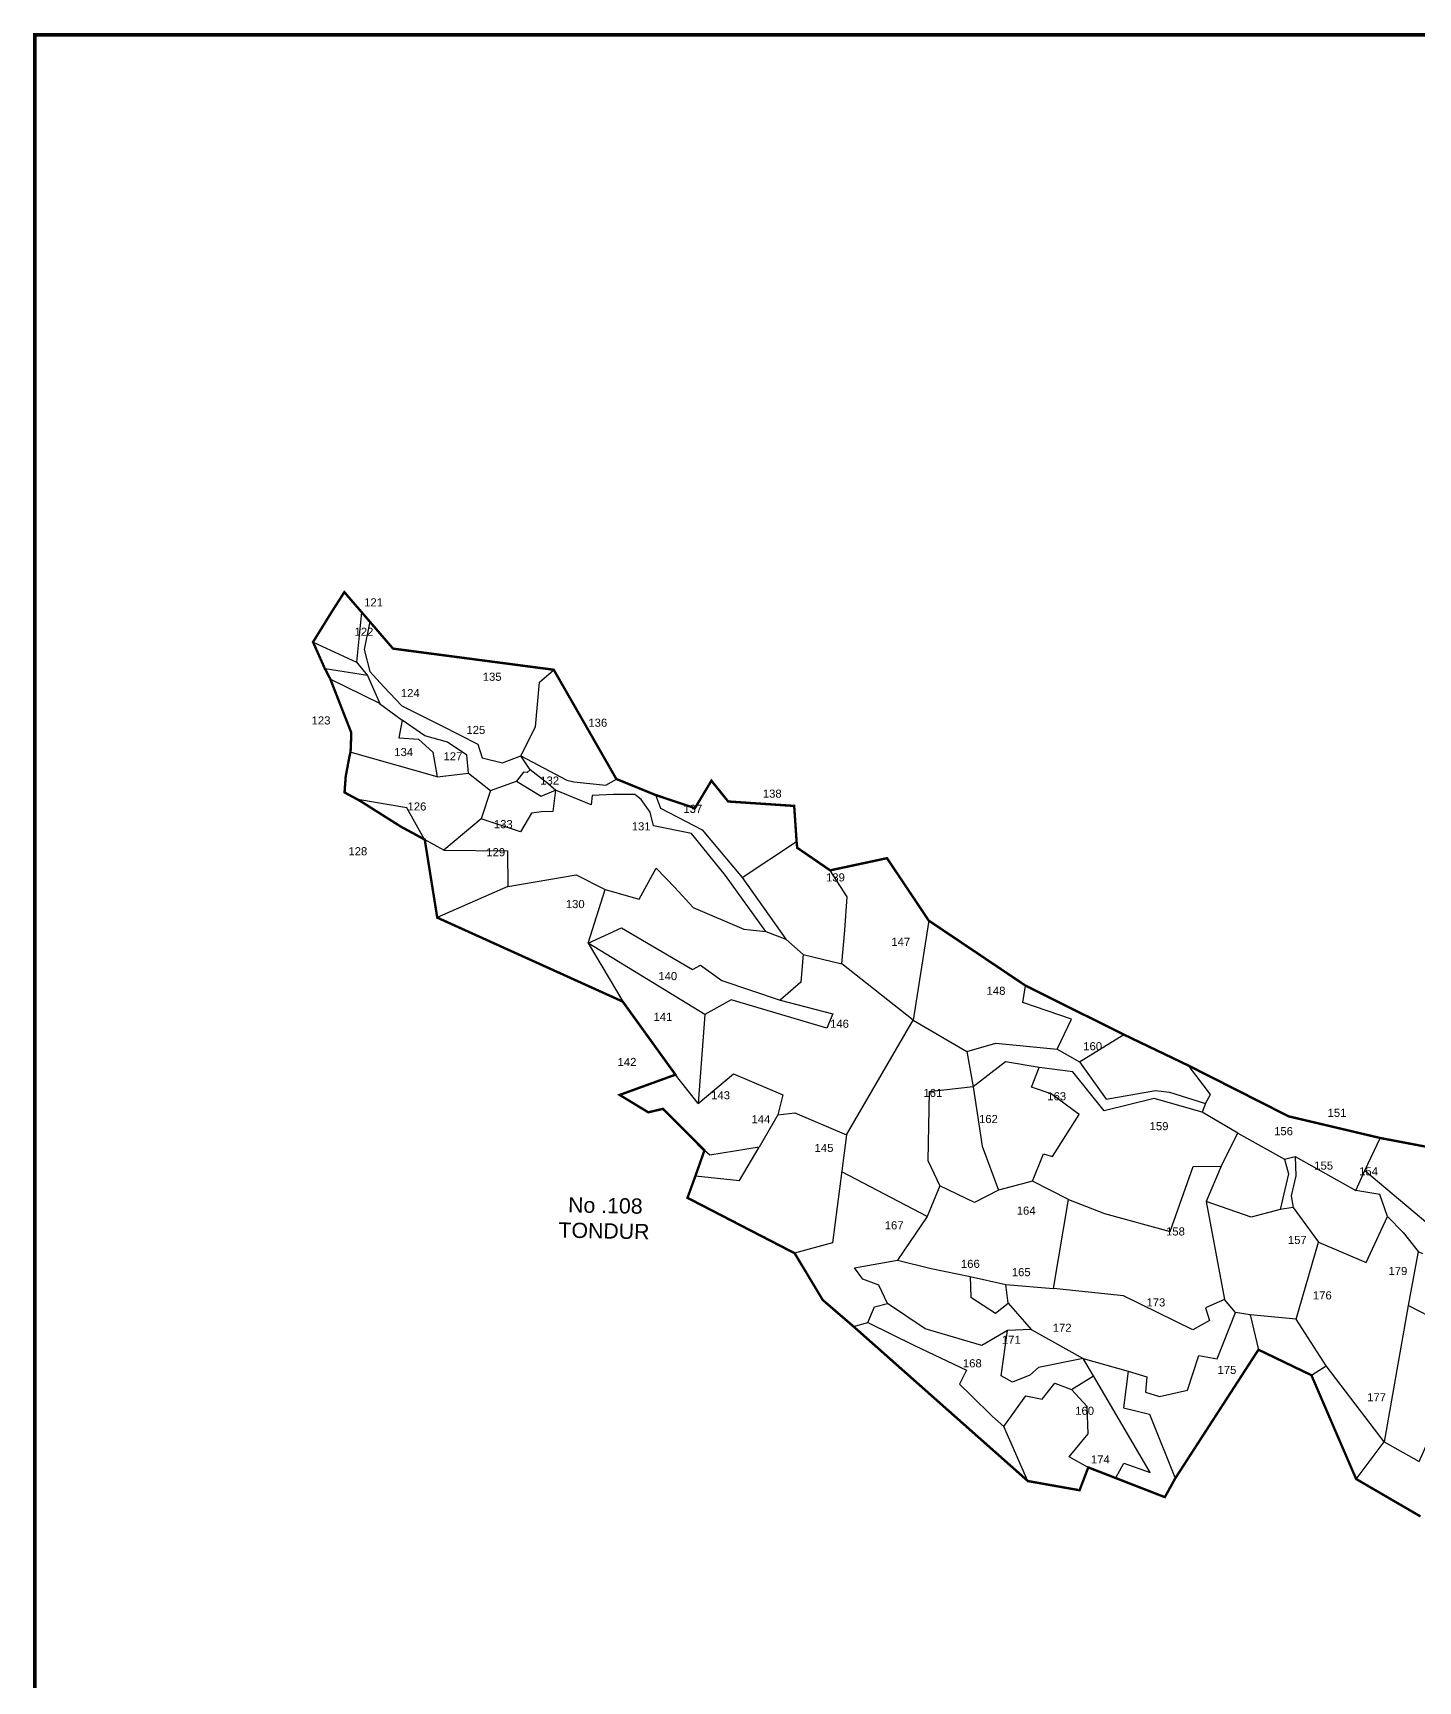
# Model space of a CAD drawing. Header units: inches. Extents: x 206944 to 214764, y 1611536 to 1620388.
# Drawn here: x 206944 to 209855, y 1616425 to 1619888 of the extents above; entities that cross this region are included whole.
import ezdxf
from ezdxf.enums import TextEntityAlignment as Align

# ---------------------------------------------------------------- set-up
doc = ezdxf.new("R2010")
doc.units = ezdxf.units.IN
doc.header["$LTSCALE"] = 15
doc.header["$MEASUREMENT"] = 0
for name, color, linetype in [('PLOT', 7, 'Continuous'), ('PLOT NO', 7, 'Continuous'), ('TEXT', 1, 'Continuous'), ('VILLAGE BOUNDARY', 5, 'Continuous')]:
    doc.layers.add(name, color=color, linetype=linetype)
doc.styles.get("Standard").update_dxf_attribs({"font": 'arial.ttf'})

msp = doc.modelspace()

# ---------------------------------------------------------------- linework, layer by layer
at = {"layer": 'PLOT'}
for points in [[(207634.5, 1618670.8), (207624.3, 1618565.5)], [(207652, 1618650.8), (207640.3, 1618592.2), (207652.1, 1618546.1), (207681.6, 1618513.9), (207719.5, 1618474.1), (207802.3, 1618432.3), (207879.5, 1618393.5), (207888.2, 1618364.8), (207930.8, 1618353.9), (207969.8, 1618368.8), (208000.2, 1618430.1), (208009, 1618523.4), (208038.9, 1618549.6)], [(207532.9, 1618607.9), (207624.2, 1618565.7), (207647.2, 1618537.5), (207558.2, 1618551.9)], [(207647.2, 1618537.5), (207673.1, 1618479.1), (207569.2, 1618529.9)], [(207672.7, 1618478.7), (207720, 1618444), (207713.2, 1618406.9), (207754.8, 1618403.7), (207784.7, 1618376.2), (207793.4, 1618324.6), (207610.8, 1618376.4)], [(207859.6, 1618332.4), (207856.1, 1618370.3), (207815.4, 1618397.8), (207767.8, 1618410.8), (207720.1, 1618443.9)], [(207989.1, 1618339.1), (207969.8, 1618368.7), (208066.2, 1618317.6), (208081.2, 1618313.9), (208148.4, 1618307), (208170.3, 1618320.1)], [(207793.4, 1618324.5), (207859.8, 1618332.5), (207905.6, 1618295.9), (207886.5, 1618236.2), (207807.6, 1618170.5), (207766.9, 1618193.3), (207729.8, 1618259.9), (207627.2, 1618277)], [(207905.6, 1618296.1), (207960.4, 1618315.6), (208012.1, 1618284.1), (208042.7, 1618296.7), (208023.3, 1618313), (207989.1, 1618339.1), (207982.5, 1618334), (207975.4, 1618334.7), (207960.5, 1618315.6)], [(207941.9, 1618094.2), (208085.8, 1618118.9), (208146.8, 1618088.2), (208218.4, 1618067.5), (208253.9, 1618133.1), (208293.2, 1618092.1), (208331.7, 1618050.4), (208438.3, 1618004.7), (208484.1, 1617999.4), (208399.4, 1618117.5), (208328.2, 1618205.6), (208248.6, 1618221.8), (208241.6, 1618250.7), (208222.7, 1618277.4), (208209.3, 1618287.6), (208164.3, 1618287.6), (208119.1, 1618285.5), (208117.3, 1618266), (208042.7, 1618296.7), (208036.9, 1618251.9), (208013, 1618251.2), (207991.7, 1618248.6), (207969, 1618208.9), (207886.5, 1618236.2)], [(208252.5, 1618286.6), (208262.7, 1618259.1), (208350.4, 1618213), (208434.9, 1618113.1), (208549, 1618188.6)], [(207807.7, 1618170.6), (207941.6, 1618169.5), (207941.9, 1618094.2), (207793.6, 1618029.2)], [(208434.9, 1618113.1), (208526.1, 1617983.8), (208563.1, 1617951.1), (208644.2, 1617931.5), (208650.6, 1618002.8), (208655.3, 1618072.8), (208619.5, 1618128.2)], [(208563.1, 1617951.1), (208557.8, 1617893.1), (208514.4, 1617855.6), (208624.9, 1617826.4), (208612.6, 1617796.5), (208411.5, 1617856.4), (208356.4, 1617825.5), (208111.2, 1617975.3), (208146.8, 1618088.2)], [(208826.6, 1618022.7), (208793.7, 1617813.6), (208644.2, 1617931.5)], [(208111.2, 1617975.3), (208180.9, 1618007.7), (208330.3, 1617919.6), (208347.1, 1617929.1), (208391.6, 1617897), (208514.4, 1617855.6)], [(208111.2, 1617975.3), (208183.6, 1617852.5)], [(208484.1, 1617999.4), (208526.1, 1617983.8)], [(208906.9, 1617747.6), (208967.5, 1617764.8), (209096.6, 1617752.6), (209126.4, 1617815.7), (209024.2, 1617850.8), (209030.3, 1617885.8)], [(208356.4, 1617825.5), (208342, 1617638.1), (208294.4, 1617698.9)], [(208654, 1617572.4), (208793.7, 1617813.6), (208906.9, 1617747.6), (208919.9, 1617673.1), (208827.7, 1617662.8), (208824.5, 1617518.8), (208850.1, 1617465.3), (208823.6, 1617401.2), (208643.8, 1617494.8)], [(209096.6, 1617752.6), (209143.2, 1617726.2), (209236.3, 1617783.3)], [(208342, 1617638.1), (208416.7, 1617700.7), (208520, 1617656.8), (208509.5, 1617614.2), (208470.5, 1617546.4), (208366.9, 1617529.6), (208355.3, 1617539.7)], [(209044.6, 1617475.1), (209067.6, 1617532.8), (209086.8, 1617527.1), (209142.5, 1617615.2), (209083.9, 1617658.9), (209042.4, 1617672.6), (209058.8, 1617714), (208988.2, 1617726.1), (208919.9, 1617673.1)], [(209440.9, 1617506.8), (209476.1, 1617576.2), (209401.3, 1617619.8), (209300.3, 1617648.6), (209195.2, 1617622.8), (209129.6, 1617705.1), (209058.8, 1617714)], [(209143.2, 1617726.2), (209199.4, 1617647.2), (209303.3, 1617665.7), (209332.5, 1617661.8), (209408.4, 1617638), (209418.5, 1617656.9), (209372.4, 1617718)], [(208919.9, 1617673.1), (208939.2, 1617548.4), (208973.3, 1617456.3), (208923.1, 1617430.1), (208850.1, 1617465.3)], [(209408.4, 1617638), (209401.3, 1617619.8)], [(208509.5, 1617614.2), (208545.4, 1617618.8), (208654, 1617572.4), (208624.2, 1617345.6), (208544.9, 1617323.7)], [(209476.1, 1617576.2), (209574, 1617521.4), (209596.3, 1617526.7), (209724.3, 1617455.7), (209742.8, 1617497.5), (209775.5, 1617565.8)], [(208336.4, 1617486.2), (208428.7, 1617476.8), (208470.5, 1617546.4)], [(209596.3, 1617526.7), (209598.2, 1617486.3), (209588.4, 1617444), (209592.1, 1617419.5), (209564.9, 1617415.6)], [(209742.8, 1617497.5), (209889, 1617375), (209922.1, 1617450.2), (209956.7, 1617531.4)], [(209120.2, 1617436.8), (209196.3, 1617407.1), (209334.3, 1617369.3), (209382.3, 1617505.8), (209440.9, 1617506.8), (209409.5, 1617432.4), (209448, 1617226.3)], [(209574, 1617521.4), (209582.9, 1617490.7), (209564.9, 1617415.6), (209504.4, 1617399.7), (209409.5, 1617432.4)], [(208823.6, 1617401.2), (208761.2, 1617309.1), (208831.6, 1617291.6), (208913.7, 1617275), (208988.8, 1617258.2), (209088.7, 1617249.7), (209120.2, 1617436.8), (209044.6, 1617475.1), (208973.3, 1617456.3)], [(209592.1, 1617419.5), (209645.4, 1617346.8), (209745.9, 1617304.2), (209790.8, 1617401), (209774.8, 1617447.1), (209724.3, 1617455.7)], [(209790.8, 1617401), (209823.7, 1617367.3), (209854.8, 1617327.6), (209864.4, 1617323)], [(209854.8, 1617327.6), (209833.8, 1617214.2), (209783.5, 1616927.4), (209661.7, 1617086.8), (209599, 1617185.2), (209645.4, 1617346.8)], [(208668.8, 1617169.6), (208699, 1617178.2), (208712.4, 1617210.9), (208740.1, 1617218), (208721.9, 1617256.9), (208688.4, 1617268.9), (208670.6, 1617293.2), (208761.2, 1617309.1)], [(208913.7, 1617275), (208915.1, 1617231.6), (208966.8, 1617198.1), (208993.9, 1617219.1), (208988.8, 1617258.2)], [(209245.8, 1617076.2), (209284.8, 1617063.9), (209282.1, 1617031.8), (209311.7, 1617022.8), (209370.5, 1617036.2), (209394.3, 1617108.5), (209432.8, 1617102), (209471.3, 1617199.4), (209448, 1617226.3), (209408.5, 1617208.7), (209416.3, 1617182.2), (209381.4, 1617162.9), (209236, 1617234.3), (209088.7, 1617249.7)], [(208699, 1617178.2), (208796.8, 1617129.8), (208906, 1617078.2), (208891.3, 1617048.8), (208914.8, 1617025.3), (208960.9, 1616980.8), (208984.2, 1616959.6), (209030.9, 1617023.9), (209065.3, 1617017), (209091.8, 1617050.9), (209126.8, 1617037.6), (209173.1, 1617066.2), (209151.1, 1617102.8), (209057.1, 1617083.6), (209039.2, 1617067.8), (209002.7, 1617053.1), (208979.1, 1617066.3), (208992.2, 1617161.7), (208938.4, 1617129.9), (208818.8, 1617165.1), (208740.1, 1617218)], [(208993.9, 1617219.1), (209028, 1617179.7), (209041.7, 1617163.4), (208992.2, 1617161.7)], [(209783.5, 1616927.4), (209857.3, 1616885.8), (209933, 1617055), (209969.7, 1617144.1), (209833.8, 1617214.2)], [(209599, 1617185.2), (209502.2, 1617194.5), (209471.3, 1617199.4)], [(209502.2, 1617194.5), (209519.5, 1617121)], [(209041.7, 1617163.4), (209151.1, 1617102.8)], [(209151.1, 1617102.8), (209245.8, 1617076.2), (209236.1, 1616999), (209290.7, 1616985.6), (209344.7, 1616850.8)], [(209630.8, 1617067.4), (209661.7, 1617086.8)], [(209219.7, 1616851.9), (209236.4, 1616882.6), (209291.8, 1616862.8), (209173.1, 1617066.2)], [(209161.9, 1616873.7), (209121.9, 1616896.2), (209161.6, 1616944.3), (209159.7, 1617002), (209126.8, 1617037.6)], [(209035, 1616845), (208984.2, 1616959.6)], [(209724.8, 1616849.3), (209783.5, 1616927.4)]]:
    msp.add_lwpolyline(points, dxfattribs=at)
at = {"layer": 'VILLAGE BOUNDARY', "color": 5, "const_width": 8}
msp.add_lwpolyline([(206948.4, 1619883.7), (214759.5, 1619883.7), (214759.5, 1611540.3), (206948.4, 1611540.3)], close=True, dxfattribs=at)
at = {"layer": 'VILLAGE BOUNDARY', "const_width": 5}
msp.add_lwpolyline([(209859.9, 1616770.7), (209807.8, 1616801), (209724.8, 1616849.3), (209682.6, 1616946.9), (209630.8, 1617067.4), (209519.5, 1617121), (209344.7, 1616850.8), (209322.8, 1616811.2), (209161.9, 1616873.7), (209143.6, 1616825.7), (209035, 1616845), (208668.8, 1617169.6), (208603.9, 1617225.5), (208544.9, 1617323.7), (208319.7, 1617440.1), (208336.4, 1617486.2), (208355.3, 1617539.7), (208310, 1617585.2), (208268.2, 1617627.1), (208237.3, 1617619.8), (208177.2, 1617656.3), (208294.4, 1617698.9), (208183.6, 1617852.5), (207793.9, 1618028.9), (207767.6, 1618192.9), (207716.8, 1618220.4), (207631.8, 1618274.2), (207599.1, 1618291.9), (207601.5, 1618325.3), (207609.2, 1618366.5), (207611.8, 1618377.7), (207613.3, 1618417.3), (207569.1, 1618530.3), (207557.1, 1618553.3), (207532.9, 1618607.9), (207574, 1618674.3), (207598.7, 1618712.8), (207701, 1618594.1), (208038.7, 1618549.7), (208170.2, 1618320.2), (208252.5, 1618286.6), (208335.4, 1618258.9), (208370, 1618316.6), (208405.2, 1618272.9), (208543.9, 1618263.6), (208549, 1618188.6), (208550.3, 1618175.6), (208619.5, 1618128.2), (208739, 1618153.8), (208826.6, 1618022.7), (209030.3, 1617885.8), (209236.3, 1617783.3), (209372.4, 1617718), (209583, 1617611.3), (209775.5, 1617565.8), (209956.7, 1617531.4)], dxfattribs=at)

# ---------------------------------------------------------------- texts
at = {"layer": 'PLOT NO'}
for s, p in [('121', (207660, 1618691.3)), ('122', (207639.8, 1618629.5)), ('135', (207909.3, 1618535)), ('124', (207737.2, 1618500.7)), ('123', (207549.7, 1618443.2)), ('125', (207875, 1618423.2)), ('136', (208131.2, 1618438.4)), ('134', (207723.4, 1618376.8)), ('127', (207826.8, 1618367.8)), ('132', (208030.1, 1618316.9)), ('138', (208497.8, 1618289.4)), ('126', (207751.2, 1618262.5)), ('137', (208330.9, 1618257.5)), ('133', (207932.6, 1618225.3)), ('131', (208222.4, 1618220.7)), ('128', (207627, 1618168.4)), ('129', (207916.8, 1618166.4)), ('139', (208630.6, 1618113.4)), ('130', (208083.8, 1618057.4)), ('147', (208767.9, 1617978)), ('140', (208278.3, 1617906.1)), ('148', (208968, 1617875.2)), ('141', (208268.1, 1617820.5)), ('146', (208639.1, 1617805.9)), ('160', (209171.1, 1617758.7)), ('142', (208192.7, 1617725.6)), ('143', (208389.2, 1617655.6)), ('161', (208835.3, 1617660.5)), ('163', (209095.5, 1617653.5)), ('151', (209684.5, 1617618.8)), ('144', (208474, 1617605.3)), ('162', (208952.1, 1617605.7)), ('159', (209310.6, 1617590.8)), ('156', (209572.2, 1617580.2)), ('145', (208606.6, 1617545)), ('155', (209656.5, 1617507.9)), ('154', (209750.8, 1617495.8)), ('164', (209031.4, 1617413.2)), ('167', (208754, 1617382.4)), ('158', (209345.1, 1617369.5)), ('157', (209601.1, 1617351.6)), ('166', (208914.1, 1617301.4)), ('165', (209021, 1617284)), ('179', (209812.5, 1617286.4)), ('173', (209303.9, 1617220.4)), ('176', (209653.7, 1617235.2)), ('171', (209000.3, 1617142)), ('172', (209107, 1617167.1)), ('168', (208918.2, 1617092.5)), ('175', (209453.3, 1617078.6)), ('177', (209767.7, 1617021)), ('160', (209154.2, 1616992.7)), ('174', (209187.3, 1616890.5))]:
    msp.add_text(s, height=17, dxfattribs=at).set_placement(p, align=Align.MIDDLE_CENTER)
at = {"layer": 'TEXT', "insert": (208026.7, 1617442.4), "char_height": 32, "width": 236.261, "attachment_point": 1, "rotation": 358.894}
msp.add_mtext('\\pi42.5289;No .108 \\P\\pi23.33108;TONDUR', dxfattribs=at)

doc.saveas('drawing.dxf')
